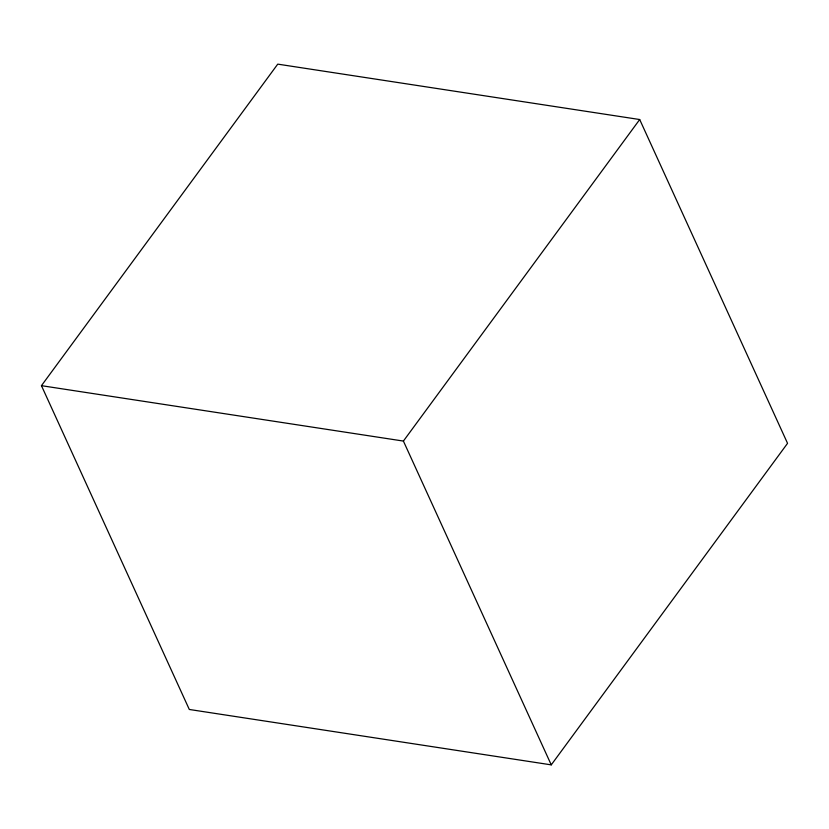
<?xml version="1.0" encoding="UTF-8"?>
<svg xmlns="http://www.w3.org/2000/svg" width="829" height="829" viewBox="0 0 829 829"><rect width="100%" height="100%" fill="white"/><g stroke="black" fill="none" stroke-linecap="round" stroke-linejoin="round"><path stroke-width="1.24" d="M41.45 385.672L277.746 64.134L639.698 119.531L787.55 443.328L551.254 764.866L189.302 709.469L41.45 385.672L403.402 441.069L551.254 764.866M403.402 441.069L639.698 119.531"/></g></svg>
